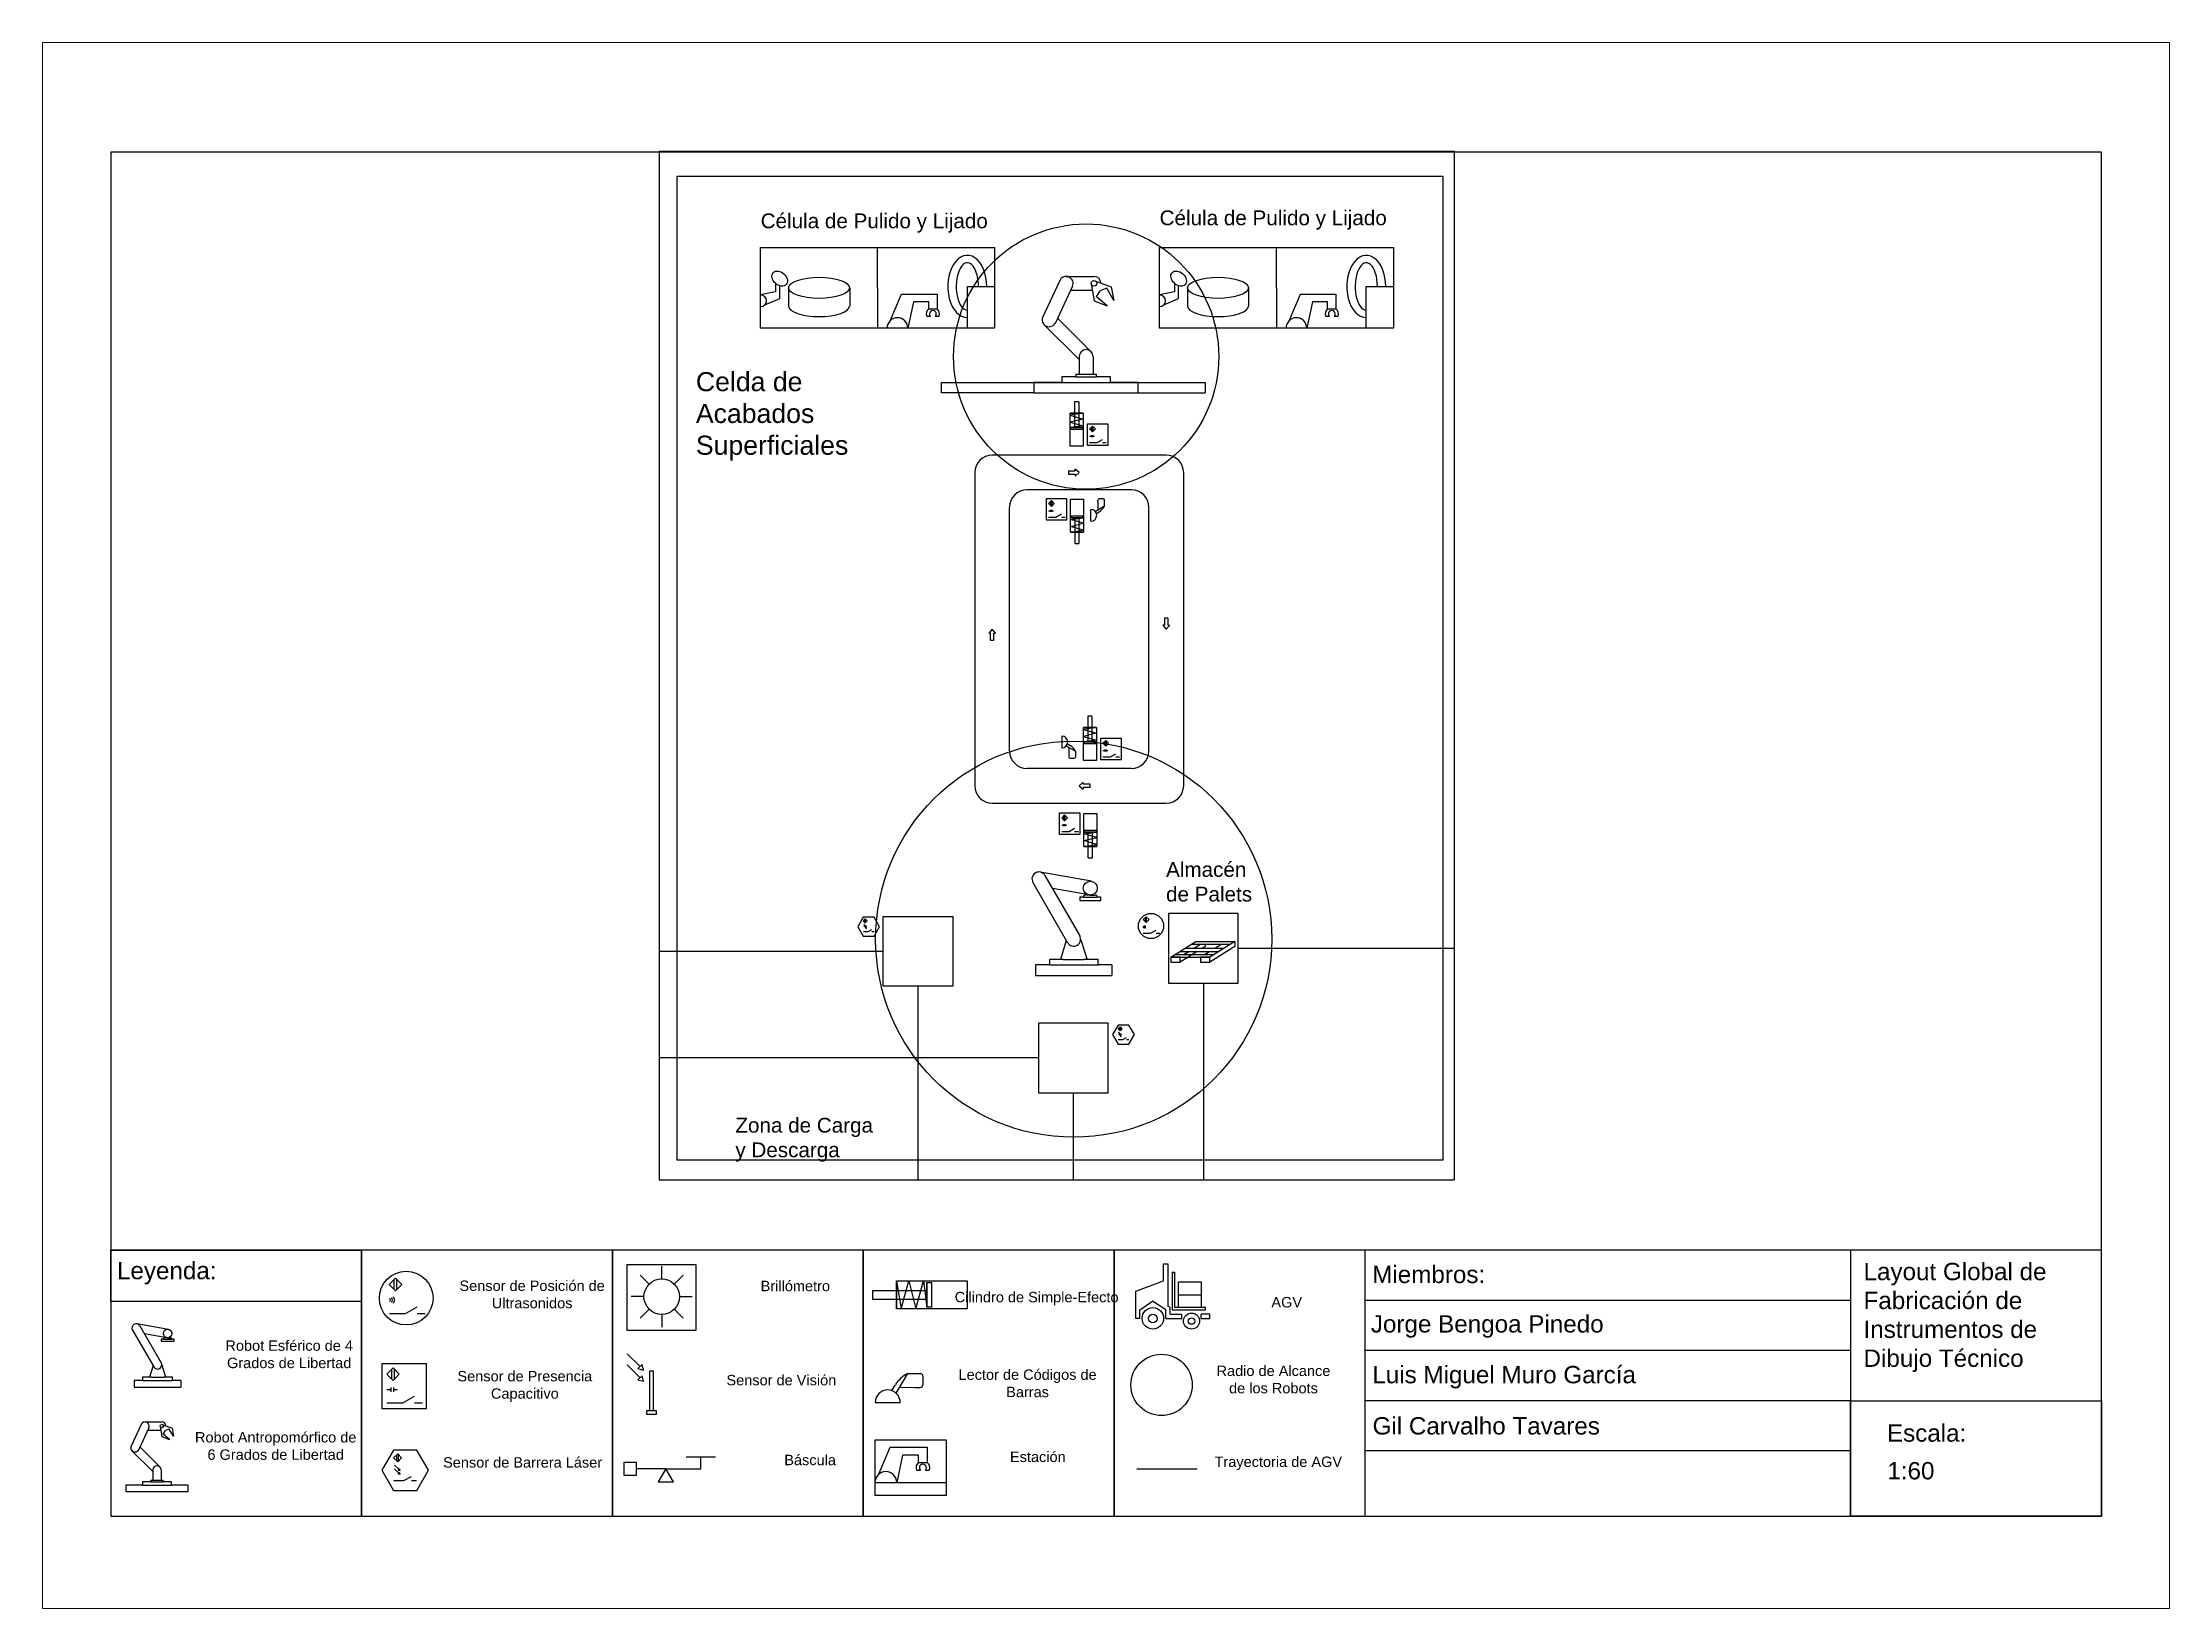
# Paper-space layout 'Layout1' of a CAD drawing. Header units: millimetres. Extents: x 0 to 374, y 0 to 276.
# The model-space entities are those that its viewports show. They can reach past a viewport. Long polylines and large blocks are cut down to what shows.
import ezdxf

# ---------------------------------------------------------------- set-up
doc = ezdxf.new("R2010")
doc.units = ezdxf.units.MM
for name, color, linetype in [('Almacenaje', 80, 'Continuous'), ('Celdas', 200, 'Continuous'), ('Maquina', 82, 'Continuous'), ('Radio', 10, 'Continuous'), ('Robots', 80, 'Continuous'), ('Sensores', 211, 'Continuous'), ('Texto2', 7, 'Continuous'), ('Title Block', 7, 'Continuous'), ('TrayectAGV', 140, 'Continuous')]:
    doc.layers.add(name, color=color, linetype=linetype)
doc.styles.get("Standard").update_dxf_attribs({"font": 'arial.ttf'})

# ---------------------------------------------------------------- blocks, each defined once
blk = doc.blocks.new('Página_A2')
at = {"layer": 'Title Block', "color": 211}
for p, q in [((3.215, 2.675), (3.288, 2.748)), ((3.272, 2.618), (3.272, 2.732)), ((3.288, 2.748), (3.361, 2.675)), ((3.304, 2.618), (3.304, 2.732)), ((6.215, 2.68), (6.11, 2.784)), ((6.36, 2.74), (6.36, 2.888)), ((6.505, 2.68), (6.609, 2.784)), ((9.071, 2.716), (9.123, 2.394)), ((9.123, 2.394), (9.213, 2.716)), ((9.213, 2.716), (9.293, 2.394)), ((9.293, 2.394), (9.383, 2.716)), ((9.383, 2.716), (9.421, 2.413)), ((3.288, 2.602), (3.215, 2.675)), ((3.361, 2.675), (3.288, 2.602)), ((6.154, 2.535), (6.007, 2.535)), ((6.565, 2.535), (6.713, 2.535)), ((8.793, 2.605), (9.421, 2.605)), ((8.793, 2.605), (8.793, 2.504)), ((8.793, 2.504), (9.421, 2.504)), ((9.421, 2.697), (9.421, 2.413)), ((3.217, 2.342), (3.402, 2.342)), ((3.402, 2.342), (3.536, 2.419)), ((3.536, 2.342), (3.629, 2.342)), ((6.215, 2.39), (6.11, 2.286)), ((6.36, 2.33), (6.36, 2.182)), ((6.505, 2.39), (6.609, 2.286)), ((5.961, 1.876), (6.11, 1.727)), ((5.961, 1.748), (6.11, 1.599)), ((3.186, 1.641), (3.259, 1.714)), ((3.259, 1.568), (3.186, 1.641)), ((3.234, 1.488), (3.234, 1.437)), ((3.243, 1.585), (3.243, 1.698)), ((3.259, 1.714), (3.331, 1.641)), ((3.331, 1.641), (3.259, 1.568)), ((3.265, 1.488), (3.265, 1.437)), ((3.275, 1.585), (3.275, 1.698)), ((9.016, 1.451), (9.057, 1.519)), ((9.066, 1.421), (9.201, 1.649)), ((9.106, 1.489), (9.281, 1.487)), ((9.201, 1.649), (9.346, 1.647)), ((9.281, 1.487), (9.344, 1.487)), ((9.375, 1.618), (9.374, 1.515)), ((3.188, 1.463), (3.234, 1.463)), ((3.188, 1.308), (3.373, 1.308)), ((3.265, 1.463), (3.311, 1.463)), ((3.373, 1.308), (3.507, 1.385)), ((3.507, 1.308), (3.599, 1.308)), ((8.823, 1.315), (9.114, 1.312)), ((6.223, 1.218), (6.185, 1.218)), ((6.185, 1.218), (6.185, 1.18)), ((6.185, 1.18), (6.3, 1.18)), ((6.3, 1.218), (6.261, 1.218)), ((6.3, 1.18), (6.3, 1.218)), ((8.822, 0.389), (8.822, 0.883)), ((8.822, 0.883), (9.643, 0.883)), ((8.861, 0.48), (8.998, 0.799)), ((8.998, 0.799), (9.425, 0.799)), ((9.425, 0.799), (9.425, 0.622)), ((9.643, 0.883), (9.643, 0.238)), ((3.265, 0.674), (3.312, 0.72)), ((3.312, 0.627), (3.265, 0.674)), ((3.276, 0.591), (3.325, 0.542)), ((3.276, 0.549), (3.325, 0.499)), ((3.301, 0.637), (3.301, 0.71)), ((3.312, 0.72), (3.358, 0.674)), ((3.358, 0.674), (3.312, 0.627)), ((3.322, 0.637), (3.322, 0.71)), ((6.406, 0.548), (6.067, 0.548)), ((6.406, 0.548), (6.813, 0.548)), ((6.982, 0.684), (6.643, 0.684)), ((6.813, 0.548), (6.813, 0.684)), ((9.14, 0.707), (9.073, 0.389)), ((9.324, 0.707), (9.14, 0.707)), ((9.296, 0.561), (9.296, 0.561)), ((9.296, 0.561), (9.296, 0.561)), ((9.301, 0.533), (9.345, 0.533)), ((9.324, 0.622), (9.324, 0.707)), ((9.324, 0.622), (9.425, 0.622)), ((9.333, 0.561), (9.333, 0.561)), ((9.333, 0.561), (9.333, 0.561)), ((9.333, 0.561), (9.333, 0.561)), ((9.404, 0.533), (9.448, 0.533)), ((9.416, 0.561), (9.416, 0.561)), ((9.416, 0.561), (9.416, 0.561)), ((3.266, 0.412), (3.385, 0.412)), ((3.385, 0.412), (3.471, 0.461)), ((3.471, 0.412), (3.531, 0.412))]:
    blk.add_line(p, q, dxfattribs=at)
at = {"layer": 'Title Block', "color": 80}
for p, q in [((11.831, 2.6), (12.153, 2.717)), ((12.153, 2.717), (12.153, 2.915)), ((12.153, 2.915), (12.203, 2.915)), ((12.203, 2.915), (12.203, 2.426)), ((12.252, 2.816), (12.252, 2.383)), ((12.252, 2.816), (12.277, 2.816)), ((12.277, 2.816), (12.277, 2.408)), ((12.326, 2.557), (12.326, 2.705)), ((12.326, 2.705), (12.587, 2.705)), ((12.587, 2.705), (12.587, 2.557)), ((11.831, 2.284), (11.831, 2.6)), ((11.88, 2.383), (12.023, 2.483)), ((12.178, 2.383), (12.023, 2.483)), ((12.326, 2.408), (12.326, 2.557)), ((12.326, 2.557), (12.587, 2.557)), ((12.587, 2.557), (12.587, 2.408)), ((0.666, 2.157), (0.303, 2.222)), ((11.88, 2.284), (11.831, 2.284)), ((11.88, 2.284), (11.88, 2.383)), ((12.178, 2.284), (12.178, 2.383)), ((12.178, 2.284), (12.362, 2.284)), ((12.227, 2.41), (12.203, 2.426)), ((12.227, 2.334), (12.227, 2.41)), ((12.227, 2.334), (12.362, 2.334)), ((12.252, 2.383), (12.637, 2.383)), ((12.637, 2.408), (12.277, 2.408)), ((12.362, 2.284), (12.362, 2.334)), ((12.362, 2.284), (12.362, 2.284)), ((12.686, 2.334), (12.587, 2.334)), ((12.587, 2.284), (12.587, 2.334)), ((12.587, 2.284), (12.686, 2.284)), ((12.637, 2.383), (12.637, 2.408)), ((12.686, 2.284), (12.686, 2.334)), ((0.252, 2.149), (0.497, 1.723)), ((0.337, 2.198), (0.582, 1.772)), ((0.648, 2.06), (0.39, 2.107)), ((0.608, 2.045), (0.583, 2.045)), ((0.583, 2.045), (0.583, 2.02)), ((0.583, 2.02), (0.731, 2.02)), ((0.608, 2.045), (0.706, 2.045)), ((0.657, 2.06), (0.623, 2.06)), ((0.657, 2.06), (0.691, 2.06)), ((0.731, 2.045), (0.706, 2.045)), ((0.731, 2.02), (0.731, 2.045)), ((0.488, 1.739), (0.447, 1.605)), ((0.574, 1.783), (0.574, 1.783)), ((0.574, 1.783), (0.574, 1.783)), ((0.574, 1.783), (0.574, 1.783)), ((0.589, 1.748), (0.634, 1.605)), ((0.368, 1.566), (0.269, 1.566)), ((0.269, 1.566), (0.269, 1.492)), ((0.269, 1.492), (0.81, 1.492)), ((0.466, 1.605), (0.368, 1.605)), ((0.368, 1.605), (0.368, 1.566)), ((0.368, 1.566), (0.712, 1.566)), ((0.466, 1.605), (0.613, 1.605)), ((0.712, 1.605), (0.613, 1.605)), ((0.712, 1.566), (0.712, 1.605)), ((0.81, 1.566), (0.712, 1.566)), ((0.81, 1.566), (0.81, 1.492)), ((0.353, 1.061), (0.236, 0.811)), ((0.44, 1.021), (0.323, 0.77)), ((0.396, 1.089), (0.588, 1.089)), ((0.427, 0.993), (0.577, 0.993)), ((0.569, 1.038), (0.59, 0.92)), ((0.595, 1.059), (0.708, 1.018)), ((0.607, 0.948), (0.631, 0.99)), ((0.676, 1.007), (0.631, 0.99)), ((0.724, 0.924), (0.676, 1.007)), ((0.708, 1.018), (0.724, 0.924)), ((0.245, 0.756), (0.486, 0.516)), ((0.323, 0.77), (0.323, 0.77)), ((0.337, 0.8), (0.568, 0.57)), ((0.59, 0.92), (0.68, 0.887)), ((0.68, 0.887), (0.607, 0.948)), ((0.486, 0.536), (0.486, 0.415)), ((0.568, 0.57), (0.568, 0.57)), ((0.568, 0.57), (0.568, 0.57)), ((0.568, 0.57), (0.568, 0.57)), ((0.582, 0.536), (0.582, 0.415)), ((0.366, 0.358), (0.174, 0.358)), ((0.174, 0.358), (0.174, 0.286)), ((0.174, 0.286), (0.894, 0.286)), ((0.462, 0.396), (0.366, 0.396)), ((0.366, 0.396), (0.366, 0.358)), ((0.366, 0.358), (0.702, 0.358)), ((0.462, 0.415), (0.606, 0.415)), ((0.462, 0.415), (0.462, 0.396)), ((0.462, 0.396), (0.606, 0.396)), ((0.606, 0.396), (0.606, 0.415)), ((0.702, 0.396), (0.606, 0.396)), ((0.702, 0.358), (0.702, 0.396)), ((0.894, 0.358), (0.702, 0.358)), ((0.894, 0.286), (0.894, 0.358))]:
    blk.add_line(p, q, dxfattribs=at)
at = {"layer": 'Title Block'}
for p, q in [((20.083, 2.492), (14.478, 2.492)), ((20.083, 1.913), (14.478, 1.913)), ((20.083, 1.334), (14.478, 1.334)), ((20.083, 0.755), (14.478, 0.755))]:
    blk.add_line(p, q, dxfattribs=at)
at = {"layer": 'Title Block', "color": 4}
blk.add_line((11.844, 0.549), (12.539, 0.549), dxfattribs=at)
at = {"layer": 'Title Block'}
for points in [[(0, 0), (22.979, 0), (22.979, 15.743), (0, 15.743)], [(0, 0), (22.979, 0), (22.979, 3.071), (0, 3.071)], [(2.896, 3.071), (0, 3.071), (0, 0), (2.896, 0)], [(0, 3.071), (2.896, 3.071), (2.896, 2.48), (0, 2.48)], [(5.791, 3.071), (2.896, 3.071), (2.896, 0), (5.791, 0)], [(8.687, 3.071), (5.791, 3.071), (5.791, 0), (8.687, 0)], [(11.583, 3.071), (8.687, 3.071), (8.687, 0), (11.583, 0)], [(14.478, 3.071), (11.583, 3.071), (11.583, 0), (14.478, 0)], [(22.979, 3.071), (20.083, 3.071), (20.083, 0), (22.979, 0)], [(20.083, 1.334), (22.979, 1.334), (22.979, 0), (20.083, 0)]]:
    blk.add_lwpolyline(points, close=True, dxfattribs=at)
at = {"layer": 'Title Block', "color": 211}
for points in [[(5.961, 2.906), (6.752, 2.906), (6.752, 2.143), (5.961, 2.143)], [(9.071, 2.716), (9.884, 2.716), (9.884, 2.394), (9.071, 2.394)], [(9.071, 2.394), (9.071, 2.394), (9.071, 2.716), (9.071, 2.716)], [(9.421, 2.697), (9.473, 2.697), (9.473, 2.413), (9.421, 2.413)], [(3.129, 1.243), (3.644, 1.243), (3.644, 1.758), (3.129, 1.758)], [(6.133, 1.751), (6.086, 1.704), (6.151, 1.686)], [(6.133, 1.622), (6.086, 1.575), (6.151, 1.558)], [(6.261, 1.679), (6.261, 1.218), (6.223, 1.218), (6.223, 1.679)], [(3.263, 0.298), (3.532, 0.298), (3.666, 0.531), (3.532, 0.763), (3.263, 0.763), (3.129, 0.531)], [(3.333, 0.549), (3.317, 0.534), (3.339, 0.528)], [(3.333, 0.507), (3.317, 0.491), (3.339, 0.486)], [(5.924, 0.62), (5.924, 0.476), (6.067, 0.476), (6.067, 0.62)], [(6.406, 0.548), (6.318, 0.396), (6.494, 0.396)]]:
    blk.add_lwpolyline(points, close=True, dxfattribs=at)
blk.add_lwpolyline([(9.643, 0.238), (8.822, 0.238), (8.822, 0.389), (9.643, 0.389)], dxfattribs=at)
for centre, radius in [((3.411, 2.518), 0.31), ((6.36, 2.535), 0.205)]:
    blk.add_circle(centre, radius, dxfattribs=at)
at = {"layer": 'Title Block', "color": 80}
for centre, radius in [((12.029, 2.284), 0.124), ((12.029, 2.284), 0.0495), ((12.475, 2.253), 0.0929), ((12.475, 2.253), 0.0372), ((0.657, 2.109), 0.0491), ((0.588, 1.041), 0.0192)]:
    blk.add_circle(centre, radius, dxfattribs=at)
at = {"layer": 'Title Block', "color": 1}
blk.add_circle((12.129, 1.516), 0.354, dxfattribs=at)
at = {"layer": 'Title Block', "color": 211}
for centre, radius, start, end in [((3.21, 2.496), 0.0189, 294.135, 65.865), ((3.223, 2.496), 0.0296, 299.7546, 60.2454), ((3.235, 2.496), 0.0424, 301.8237, 58.1763), ((9.372, 1.313), 0.377, 117.0331, 146.7672), ((9.345, 1.516), 0.0291, 269.3784, 359.3784), ((9.346, 1.618), 0.0291, 359.3784, 89.3784), ((8.968, 1.313), 0.145, 359.3784, 179.3784), ((8.947, 0.389), 0.126, 0, 180), ((9.375, 0.561), 0.0789, 129.5881, 201.2684), ((9.375, 0.561), 0.0413, 315.8815, 224.1185), ((9.375, 0.59), 0.0503, 325.008, 325.3048), ((9.375, 0.561), 0.0789, 338.7316, 50.4119)]:
    blk.add_arc(centre, radius, start, end, dxfattribs=at)
at = {"layer": 'Title Block', "color": 80}
for centre, radius, start, end in [((0.294, 2.174), 0.0491, 29.9651, 209.9651), ((0.623, 2.045), 0.0147, 90, 180), ((0.691, 2.045), 0.0147, 0, 90), ((0.54, 1.748), 0.0491, 209.9651, 29.9651), ((0.396, 1.041), 0.048, 335, 155), ((0.588, 1.041), 0.048, 3.5784, 90), ((0.279, 0.79), 0.048, 155, 335), ((0.534, 0.536), 0.048, 0, 180)]:
    blk.add_arc(centre, radius, start, end, dxfattribs=at)
at = {"layer": 'Title Block'}
for s, width, heights, insert, char_height, attachment_point in [('Leyenda:', 2.72994, [0], (0.072, 2.936), 0.2, 1), ('Sensor de Posición de Ultrasonidos', 1.87586, [0], (4.864, 2.56), 0.12, 5), ('Brillómetro', 1.87586, [0], (7.902, 2.657), 0.12, 5), ('Miembros:', 1.54087, [0], (14.561, 2.892), 0.2, 1), ('Layout Global de Fabricación de Instrumentos de Dibujo Técnico', 2.72953, [0], (20.232, 2.925), 0.2, 1), ('Cilindro de Simple-Efecto', 1.87586, [0], (10.687, 2.512), 0.12, 5), ('AGV', 1.87586, [0], (13.574, 2.47), 0.12, 5), ('Jorge Bengoa Pinedo', 5.47554, [0], (14.545, 2.321), 0.2, 1), ('Robot Esférico de 4 Grados de Libertad', 1.87586, [0], (2.06, 1.869), 0.12, 5), ('Radio de Alcance\\Pde los Robots', 1.87586, [0], (13.421, 1.578), 0.12, 5), ('Luis Miguel Muro García', 5.47554, [0], (14.562, 1.735), 0.2, 1), ('Sensor de Presencia Capacitivo', 1.87586, [0], (4.78, 1.499), 0.12, 5), ('Sensor de Visión ', 1.87586, [0], (7.741, 1.571), 0.12, 5), ('Lector de Códigos de Barras', 1.87586, [0], (10.583, 1.534), 0.12, 5), ('Gil Carvalho Tavares', 5.47554, [0], (14.565, 1.144), 0.2, 1), ('Escala:', 1.99638, [0], (20.502, 1.061), 0.2, 1), ('Robot Antropomórfico de 6 Grados de Libertad', 1.87586, [0], (1.904, 0.811), 0.12, 5), ('Estación ', 1.87586, [0], (10.701, 0.685), 0.12, 5), ('Sensor de Barrera Láser', 1.87586, [0], (4.754, 0.621), 0.12, 5), ('Báscula', 1.87586, [0], (8.073, 0.649), 0.12, 5), ('Trayectoria de AGV', 1.87586, [0], (13.477, 0.611), 0.12, 5), ('1:60', 1.46257, [0.204], (20.507, 0.626), 0.2, 1)]:
    blk.add_mtext_dynamic_manual_height_columns(s, width=width, gutter_width=1, heights=heights, dxfattribs=dict(at, insert=insert, char_height=char_height, attachment_point=attachment_point))

msp = doc.modelspace()

# ---------------------------------------------------------------- linework, layer by layer
at = {"layer": 'Almacenaje'}
for p, q in [((11451, 11990), (11451, 12725)), ((11451, 12725), (12186, 12725)), ((12186, 12725), (12186, 11990)), ((14464, 12759), (14464, 12024)), ((15199, 12759), (14464, 12759)), ((15199, 12024), (15199, 12759)), ((14486, 12298), (14750, 12463)), ((14581, 12358), (14995, 12358)), ((14764, 12358), (14585, 12246)), ((14681, 12358), (14629, 12325)), ((14637, 12392), (15050, 12392)), ((14703, 12434), (15117, 12434)), ((14803, 12434), (14736, 12392)), ((14750, 12463), (14849, 12463)), ((14849, 12411), (14819, 12392)), ((14844, 12325), (14896, 12358)), ((14849, 12463), (15064, 12463)), ((14849, 12434), (14849, 12411)), ((15164, 12463), (14899, 12298)), ((15164, 12411), (14899, 12246)), ((14951, 12392), (15018, 12434)), ((15064, 12463), (15164, 12463)), ((15164, 12463), (15164, 12411)), ((14486, 12298), (14585, 12298)), ((14486, 12298), (14486, 12246)), ((14529, 12325), (14943, 12325)), ((14585, 12298), (14899, 12298)), ((14800, 12298), (14899, 12298)), ((14800, 12298), (14800, 12246)), ((12186, 11990), (11451, 11990)), ((14464, 12024), (15199, 12024)), ((13090, 11600), (13090, 10865)), ((13825, 11600), (13090, 11600)), ((13825, 10865), (13825, 11600)), ((13090, 10865), (13825, 10865))]:
    msp.add_line(p, q, dxfattribs=at)
for points in [[(14486, 12246), (14585, 12246), (14585, 12298), (14486, 12298)], [(14800, 12246), (14899, 12246), (14899, 12298), (14800, 12298)]]:
    msp.add_lwpolyline(points, close=True, dxfattribs=at)
at = {"layer": 'Celdas'}
msp.add_lwpolyline([(9273, 10159), (17363, 10159), (17363, 20539), (9273, 20539)], close=True, dxfattribs=at)
at = {"layer": 'Maquina'}
for p, q in [((11391, 19363), (11391, 19789)), ((15603, 19363), (15603, 19789)), ((10313, 19321), (10157, 19288)), ((10313, 19411), (10313, 19321)), ((10358, 19251), (10358, 19384)), ((10452, 19363), (10452, 19171)), ((11097, 19363), (11097, 19171)), ((11391, 19363), (11391, 18937)), ((14525, 19321), (14369, 19288)), ((14525, 19411), (14525, 19321)), ((14570, 19251), (14570, 19384)), ((14664, 19363), (14664, 19171)), ((15308, 19363), (15308, 19171)), ((15603, 19363), (15603, 18937)), ((10202, 19184), (10358, 19251)), ((11525, 19016), (11645, 19297)), ((11645, 19297), (12020, 19297)), ((11770, 19216), (11711, 18937)), ((11931, 19216), (11770, 19216)), ((11906, 19088), (11906, 19088)), ((11906, 19088), (11906, 19088)), ((11931, 19141), (11931, 19216)), ((11931, 19141), (12020, 19141)), ((11939, 19088), (11939, 19088)), ((11939, 19088), (11939, 19088)), ((11939, 19088), (11939, 19088)), ((12011, 19088), (12012, 19088)), ((12011, 19088), (12012, 19088)), ((12020, 19297), (12020, 19141)), ((14413, 19184), (14570, 19251)), ((15737, 19016), (15857, 19297)), ((15857, 19297), (16231, 19297)), ((15982, 19216), (15923, 18937)), ((16143, 19216), (15982, 19216)), ((16118, 19088), (16118, 19088)), ((16118, 19088), (16118, 19088)), ((16143, 19141), (16143, 19216)), ((16143, 19141), (16231, 19141)), ((16151, 19088), (16151, 19088)), ((16151, 19088), (16151, 19088)), ((16151, 19088), (16151, 19088)), ((16223, 19088), (16223, 19088)), ((16223, 19088), (16224, 19088)), ((16231, 19297), (16231, 19141)), ((11911, 19063), (11949, 19063)), ((12001, 19063), (12040, 19063)), ((16123, 19063), (16161, 19063)), ((16213, 19063), (16252, 19063)), ((14439, 17597), (12602, 17597)), ((12418, 17413), (12418, 14106)), ((14623, 14106), (14623, 17413)), ((14071, 17229), (12969, 17229)), ((12785, 14474), (12785, 17046)), ((14255, 14474), (14255, 17046)), ((14071, 14290), (12969, 14290)), ((12602, 13923), (14439, 13923))]:
    msp.add_line(p, q, dxfattribs=at)
for points in [[(10157, 19789), (12626, 19789), (12626, 18937), (10157, 18937)], [(14369, 19789), (16838, 19789), (16838, 18937), (14369, 18937)]]:
    msp.add_lwpolyline(points, close=True, dxfattribs=at)
for points in [[(12339, 18937), (12339, 19377), (12626, 19377)], [(16551, 18937), (16551, 19377), (16838, 19377)]]:
    msp.add_lwpolyline(points, dxfattribs=at)
for centre, radius, start, end in [((10157, 19226), 61.7, 270, 90), ((11975, 19088), 69.2, 129.5881, 201.2684), ((11975, 19088), 36.2, 315.8815, 224.1185), ((11975, 19113), 44.1, 325.008, 325.3048), ((11975, 19088), 69.2, 338.7316, 50.4119), ((14369, 19226), 61.7, 270, 90), ((16187, 19088), 69.2, 129.5881, 201.2684), ((16187, 19088), 36.2, 315.8815, 224.1185), ((16187, 19113), 44.1, 325.008, 325.3048), ((16187, 19088), 69.2, 338.7316, 50.4119), ((11601, 18937), 110, 0, 180), ((15813, 18937), 110, 0, 180), ((12602, 17413), 184, 90, 180), ((14439, 17413), 184, 0, 90), ((12969, 17046), 184, 90, 180), ((14071, 17046), 184, 0, 90), ((12969, 14474), 184, 180, 270), ((14071, 14474), 184, 270, 0), ((12602, 14106), 184, 180, 270), ((14439, 14106), 184, 270, 0)]:
    msp.add_arc(centre, radius, start, end, dxfattribs=at)
for centre, major_axis, ratio in [((10358, 19460), (68.9, -63.2), 0.715924), ((14570, 19460), (68.9, -63.2), 0.715924), ((10774, 19363), (322, 0), 0.346019), ((14986, 19363), (322, 0), 0.346019)]:
    msp.add_ellipse(centre, major_axis=major_axis, ratio=ratio, dxfattribs=at)
for centre, major_axis, ratio, start_param, end_param in [((12339, 19377), (0, 329), 0.626099, 4.712389, 9.424778), ((12339, 19377), (0, 250), 0.470588, 4.712389, 9.424778), ((16551, 19377), (0, 329), 0.626099, 4.712389, 9.424778), ((16551, 19377), (0, 250), 0.470588, 4.712389, 9.424778), ((10774, 19171), (322, 0), 0.346019, 3.141593, 6.283185), ((14986, 19171), (322, 0), 0.346019, 3.141593, 6.283185)]:
    msp.add_ellipse(centre, major_axis=major_axis, ratio=ratio, start_param=start_param, end_param=end_param, dxfattribs=at)
at = {"layer": 'Radio'}
for centre, radius in [((13593, 18637), 1400), ((13462, 12487), 2091)]:
    msp.add_circle(centre, radius, dxfattribs=at)
at = {"layer": 'Robots'}
for p, q in [((13315, 19441), (13137, 19058)), ((13449, 19379), (13270, 18995)), ((13382, 19484), (13676, 19484)), ((13429, 19337), (13659, 19337)), ((13647, 19405), (13679, 19224)), ((13686, 19438), (13859, 19375)), ((13704, 19268), (13741, 19332)), ((13811, 19358), (13741, 19332)), ((13884, 19230), (13811, 19358)), ((13859, 19375), (13884, 19230)), ((13679, 19224), (13817, 19174)), ((13817, 19174), (13704, 19268)), ((13151, 18974), (13520, 18606)), ((13270, 18995), (13270, 18995)), ((13291, 19042), (13645, 18689)), ((13645, 18689), (13645, 18689)), ((13645, 18689), (13645, 18689)), ((13645, 18689), (13645, 18689)), ((13483, 18423), (13336, 18423)), ((13336, 18423), (13336, 18365)), ((13483, 18453), (13703, 18453)), ((13483, 18453), (13483, 18423)), ((13483, 18423), (13703, 18423)), ((13520, 18637), (13520, 18453)), ((13667, 18637), (13667, 18453)), ((13703, 18423), (13703, 18453)), ((13850, 18423), (13703, 18423)), ((13850, 18365), (13850, 18423)), ((13336, 18365), (13042, 18365)), ((13042, 18365), (13042, 18254)), ((13042, 18254), (14144, 18254)), ((13336, 18365), (13850, 18365)), ((14144, 18365), (13850, 18365)), ((14144, 18254), (14144, 18365)), ((14144, 18254), (14851, 18254)), ((14173, 18365), (14851, 18365)), ((14851, 18365), (14851, 18254)), ((13031, 13087), (13398, 12450)), ((13650, 13099), (13108, 13196)), ((13158, 13160), (13525, 12523)), ((13624, 12954), (13237, 13023)), ((13564, 12931), (13527, 12931)), ((13527, 12931), (13527, 12894)), ((13527, 12894), (13747, 12894)), ((13564, 12931), (13711, 12931)), ((13637, 12953), (13586, 12953)), ((13637, 12953), (13689, 12953)), ((13747, 12931), (13711, 12931)), ((13747, 12894), (13747, 12931)), ((13384, 12474), (13323, 12274)), ((13513, 12539), (13513, 12539)), ((13513, 12539), (13513, 12539)), ((13513, 12539), (13513, 12539)), ((13535, 12487), (13603, 12274)), ((13205, 12215), (13058, 12215)), ((13058, 12215), (13058, 12105)), ((13351, 12274), (13205, 12274)), ((13205, 12274), (13205, 12215)), ((13205, 12215), (13719, 12215)), ((13351, 12274), (13572, 12274)), ((13719, 12274), (13572, 12274)), ((13719, 12215), (13719, 12274)), ((13866, 12215), (13719, 12215)), ((13866, 12215), (13866, 12105)), ((13058, 12105), (13866, 12105))]:
    msp.add_line(p, q, dxfattribs=at)
msp.add_lwpolyline([(13042, 18254), (12066, 18254), (12066, 18365), (14173, 18365)], dxfattribs=at)
for centre, radius in [((13676, 19410), 29.4), ((13637, 13026), 73.5)]:
    msp.add_circle(centre, radius, dxfattribs=at)
for centre, radius, start, end in [((13382, 19410), 73.5, 335, 155), ((13676, 19410), 73.5, 3.5784, 90), ((13203, 19026), 73.5, 155, 335), ((13593, 18637), 73.5, 0, 180), ((13095, 13123), 73.5, 29.9651, 209.9651), ((13586, 12931), 22, 90, 180), ((13689, 12931), 22, 0, 90), ((13462, 12487), 73.5, 209.9651, 29.9651)]:
    msp.add_arc(centre, radius, start, end, dxfattribs=at)
at = {"layer": 'Sensores'}
for p, q in [((13563, 18039), (13425, 18017)), ((13425, 18017), (13563, 17978)), ((13563, 17978), (13425, 17944)), ((13472, 18158), (13472, 17889)), ((13515, 18158), (13472, 18158)), ((13515, 18158), (13515, 17889)), ((13425, 17944), (13563, 17905)), ((13563, 17905), (13433, 17889)), ((13555, 17889), (13433, 17889)), ((13629, 17873), (13660, 17904)), ((13660, 17842), (13629, 17873)), ((13630, 17796), (13650, 17796)), ((13650, 17807), (13650, 17785)), ((13653, 17848), (13653, 17897)), ((13660, 17904), (13692, 17873)), ((13692, 17873), (13660, 17842)), ((13663, 17807), (13663, 17785)), ((13663, 17796), (13683, 17796)), ((13667, 17848), (13667, 17897)), ((13709, 17730), (13767, 17763)), ((13630, 17730), (13709, 17730)), ((13767, 17730), (13806, 17730)), ((13195, 17086), (13226, 17117)), ((13226, 17055), (13195, 17086)), ((13219, 17062), (13219, 17110)), ((13226, 17117), (13257, 17086)), ((13257, 17086), (13226, 17055)), ((13233, 17062), (13233, 17110)), ((13719, 17095), (13718, 17122)), ((13719, 17020), (13719, 17095)), ((13775, 17135), (13731, 17135)), ((13787, 17060), (13787, 17122)), ((13196, 17009), (13216, 17009)), ((13196, 16943), (13275, 16943)), ((13216, 17020), (13216, 16998)), ((13229, 17020), (13229, 16998)), ((13229, 17009), (13249, 17009)), ((13275, 16943), (13333, 16976)), ((13333, 16943), (13372, 16943)), ((13429, 16918), (13558, 16934)), ((13566, 16879), (13429, 16918)), ((13429, 16845), (13566, 16879)), ((13566, 16806), (13429, 16845)), ((13437, 16934), (13558, 16934)), ((13476, 16665), (13476, 16934)), ((13519, 16665), (13519, 16934)), ((13643, 16899), (13643, 17024)), ((13689, 17003), (13787, 17060)), ((13702, 16981), (13732, 16999)), ((13429, 16784), (13566, 16806)), ((13476, 16665), (13519, 16665)), ((13612, 14840), (13612, 14571)), ((13655, 14840), (13612, 14840)), ((13655, 14840), (13655, 14571)), ((13336, 14632), (13335, 14507)), ((13702, 14721), (13564, 14699)), ((13564, 14699), (13702, 14660)), ((13702, 14660), (13564, 14626)), ((13564, 14626), (13702, 14587)), ((13382, 14528), (13480, 14471)), ((13395, 14550), (13424, 14532)), ((13411, 14511), (13411, 14436)), ((13411, 14436), (13411, 14409)), ((13468, 14396), (13424, 14396)), ((13480, 14471), (13480, 14409)), ((13702, 14587), (13573, 14571)), ((13694, 14571), (13573, 14571)), ((13769, 14555), (13800, 14586)), ((13800, 14524), (13769, 14555)), ((13769, 14478), (13789, 14478)), ((13769, 14412), (13849, 14412)), ((13789, 14489), (13789, 14467)), ((13793, 14530), (13793, 14579)), ((13800, 14586), (13831, 14555)), ((13831, 14555), (13800, 14524)), ((13803, 14489), (13803, 14467)), ((13803, 14478), (13822, 14478)), ((13807, 14530), (13807, 14579)), ((13849, 14412), (13906, 14445)), ((13906, 14412), (13946, 14412)), ((13335, 13768), (13366, 13799)), ((13366, 13737), (13335, 13768)), ((13355, 13702), (13355, 13680)), ((13359, 13744), (13359, 13792)), ((13366, 13799), (13397, 13768)), ((13397, 13768), (13366, 13737)), ((13369, 13702), (13369, 13680)), ((13373, 13744), (13373, 13792)), ((13335, 13691), (13355, 13691)), ((13335, 13625), (13415, 13625)), ((13369, 13691), (13388, 13691)), ((13415, 13625), (13472, 13658)), ((13472, 13625), (13512, 13625)), ((13568, 13600), (13698, 13616)), ((13706, 13561), (13568, 13600)), ((13568, 13527), (13706, 13561)), ((13706, 13488), (13568, 13527)), ((13568, 13466), (13706, 13488)), ((13576, 13616), (13698, 13616)), ((13615, 13347), (13615, 13616)), ((13659, 13347), (13659, 13616)), ((13615, 13347), (13659, 13347)), ((11241, 12680), (11261, 12700)), ((11261, 12660), (11241, 12680)), ((11246, 12645), (11267, 12624)), ((11246, 12627), (11267, 12606)), ((11257, 12665), (11257, 12696)), ((11261, 12700), (11281, 12680)), ((11281, 12680), (11261, 12660)), ((11265, 12665), (11265, 12696)), ((11292, 12568), (11329, 12589)), ((14194, 12693), (14226, 12724)), ((14226, 12662), (14194, 12693)), ((14219, 12669), (14219, 12717)), ((14226, 12724), (14257, 12693)), ((14257, 12693), (14226, 12662)), ((14232, 12669), (14232, 12717)), ((14274, 12550), (14332, 12583)), ((11241, 12568), (11292, 12568)), ((11329, 12568), (11355, 12568)), ((14195, 12550), (14274, 12550)), ((14332, 12550), (14371, 12550)), ((13931, 11540), (13951, 11560)), ((13951, 11520), (13931, 11540)), ((13936, 11505), (13957, 11484)), ((13936, 11487), (13957, 11466)), ((13947, 11525), (13947, 11556)), ((13951, 11560), (13971, 11540)), ((13971, 11540), (13951, 11520)), ((13955, 11525), (13955, 11556)), ((13931, 11428), (13982, 11428)), ((13982, 11428), (14019, 11449)), ((14019, 11428), (14045, 11428))]:
    msp.add_line(p, q, dxfattribs=at)
for points in [[(13563, 18039), (13563, 17691), (13425, 17691), (13425, 18039)], [(13425, 18039), (13425, 18039), (13563, 18039), (13563, 18039)], [(13555, 17889), (13555, 17867), (13433, 17867), (13433, 17889)], [(13605, 17702), (13825, 17702), (13825, 17923), (13605, 17923)], [(13171, 16915), (13391, 16915), (13391, 17136), (13171, 17136)], [(13429, 16784), (13429, 17132), (13566, 17132), (13566, 16784)], [(13437, 16934), (13437, 16956), (13558, 16956), (13558, 16934)], [(13566, 16784), (13566, 16784), (13429, 16784), (13429, 16784)], [(13702, 14721), (13702, 14373), (13564, 14373), (13564, 14721)], [(13564, 14721), (13564, 14721), (13702, 14721), (13702, 14721)], [(13744, 14384), (13965, 14384), (13965, 14605), (13744, 14605)], [(13694, 14571), (13694, 14549), (13573, 14549), (13573, 14571)], [(13310, 13597), (13531, 13597), (13531, 13818), (13310, 13818)], [(13568, 13466), (13568, 13814), (13706, 13814), (13706, 13466)], [(13576, 13616), (13576, 13638), (13698, 13638), (13698, 13616)], [(13706, 13466), (13706, 13466), (13568, 13466), (13568, 13466)], [(11240, 12519), (11355, 12519), (11413, 12619), (11355, 12719), (11240, 12719), (11183, 12619)], [(11270, 12627), (11263, 12620), (11273, 12618)], [(11270, 12609), (11263, 12602), (11273, 12600)], [(13930, 11379), (14045, 11379), (14103, 11479), (14045, 11579), (13930, 11579), (13873, 11479)], [(13960, 11487), (13953, 11480), (13963, 11478)], [(13960, 11469), (13953, 11462), (13963, 11460)]]:
    msp.add_lwpolyline(points, close=True, dxfattribs=at)
msp.add_circle((14278, 12626), 133, dxfattribs=at)
for centre, radius, start, end in [((13731, 17122), 12.5, 90.1395, 180.1395), ((13775, 17122), 12.5, 0.1395, 90.1395), ((13643, 16962), 62.3, 270.1395, 90.1395), ((13644, 17135), 162, 302.7507, 332.4848), ((13336, 14569), 62.3, 269.8605, 89.8605), ((13424, 14409), 12.5, 179.8605, 269.8605), ((13337, 14396), 162, 27.5152, 57.2493), ((13468, 14409), 12.5, 269.8605, 359.8605), ((14192, 12616), 8.1, 294.135, 65.865), ((14198, 12616), 12.7, 299.7546, 60.2454), ((14203, 12616), 18.2, 301.8237, 58.1763)]:
    msp.add_arc(centre, radius, start, end, dxfattribs=at)
at = {"layer": 'Texto2'}
for p, q in [((13406, 17431), (13406, 17395)), ((13406, 17431), (13479, 17431)), ((13406, 17395), (13479, 17395)), ((13479, 17431), (13479, 17450)), ((13520, 17413), (13479, 17450)), ((13479, 17376), (13520, 17413)), ((13479, 17395), (13479, 17376)), ((12602, 15760), (12565, 15719)), ((12583, 15719), (12565, 15719)), ((12583, 15645), (12583, 15719)), ((12638, 15719), (12602, 15760)), ((12620, 15645), (12620, 15719)), ((12620, 15719), (12638, 15719)), ((14420, 15801), (14402, 15801)), ((14402, 15801), (14439, 15760)), ((14457, 15874), (14420, 15874)), ((14420, 15874), (14420, 15801)), ((14439, 15760), (14476, 15801)), ((14457, 15874), (14457, 15801)), ((14457, 15801), (14476, 15801)), ((12583, 15645), (12620, 15645)), ((13561, 14143), (13520, 14106)), ((13520, 14106), (13561, 14070)), ((13561, 14125), (13561, 14143)), ((13635, 14125), (13561, 14125)), ((13635, 14088), (13561, 14088)), ((13561, 14088), (13561, 14070)), ((13635, 14088), (13635, 14125))]:
    msp.add_line(p, q, dxfattribs=at)
at = {"layer": 'TrayectAGV'}
for p, q in [((9085, 20804), (9085, 9946)), ((9085, 20804), (17477, 20804)), ((17477, 20804), (17477, 9946)), ((11451, 12357), (9085, 12357)), ((15199, 12391), (17477, 12391)), ((11818, 11990), (11818, 9946)), ((14832, 12024), (14832, 9946)), ((13090, 11233), (9085, 11233)), ((13458, 10865), (13458, 9946)), ((9085, 9946), (17477, 9946))]:
    msp.add_line(p, q, dxfattribs=at)

# ---------------------------------------------------------------- texts
at = {"layer": 'Celdas', "insert": (9473, 18473), "char_height": 201.25, "attachment_point": 1}
msp.add_mtext_dynamic_manual_height_columns('Celda de Acabados Superficiales', width=2170, gutter_width=1006, heights=[0], dxfattribs=at)
at = {"layer": 'Texto2', "attachment_point": 1}
for s, insert, char_height in [('Célula de Pulido y Lijado', (10157, 20148), 155.97), ('Célula de Pulido y Lijado', (14369, 20180), 155.97), ('Almacén\\Pde Palets', (14437, 13301), 156), ('Zona de Carga\\Py Descarga', (9890, 10601), 155.97)]:
    msp.add_mtext(s, dxfattribs=dict(at, insert=insert, char_height=char_height))

psp = doc.layouts.get("Layout1")

# ---------------------------------------------------------------- block references
at = {"xscale": 15.24423110124122, "yscale": 15.24423110124122, "zscale": 15.24423110124122}
psp.add_blockref('Página_A2', (11.87, 16.62), dxfattribs=at)

# ---------------------------------------------------------------- viewports
at = {"layer": '0'}
psp.add_viewport(center=(187, 138.16), size=(374.25, 275.5111), view_center_point=(13803.18, 13687.07), view_height=16530.6652, dxfattribs=at)

doc.saveas('drawing.dxf')
